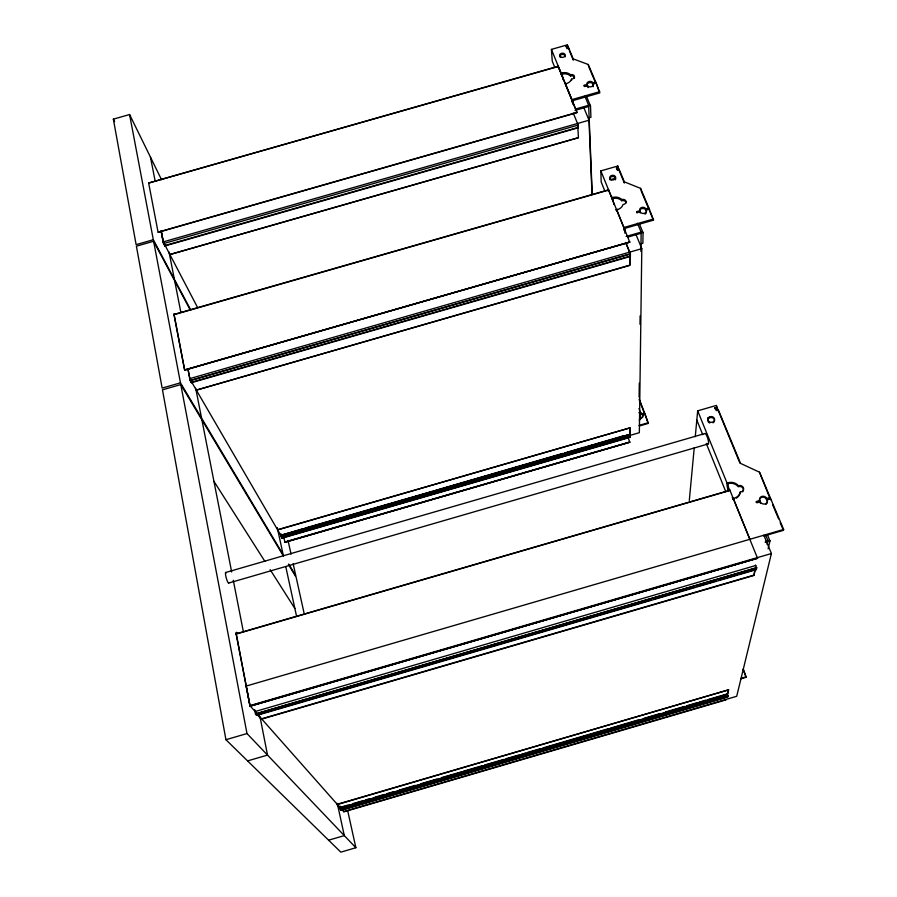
<?xml version="1.0" encoding="UTF-8"?>
<svg xmlns="http://www.w3.org/2000/svg" width="897" height="897" viewBox="0 0 897 897"><rect width="100%" height="100%" fill="white"/><g stroke="black" fill="none" stroke-linecap="round" stroke-linejoin="round"><path stroke-width="1.35" d="M630.232 435.606L630.311 437.265L282.028 538.189L281.254 536.72M625.758 242.493L630.389 253.952L630.389 256.441L191.397 382.705L190.186 380.463L187.865 368.566M728.375 490.379A6.503 1.312 72.7 0 1 729.923 490.255L757.528 558.259L250.095 706.264L236.203 633.473A6.201 1.088 74.9 0 1 236.774 632.744M617.484 170.396L616.474 167.974L619.255 169.611L624.357 181.856L640.604 188.37L648.935 208.115L645.874 209.001A3.218 2.579 -3 0 0 641.803 207.442A3.218 2.579 -3 0 0 639.774 210.75L636.735 211.625L636.724 212.768L640.189 211.748A3.218 2.59 -3 0 0 644.259 213.318A3.218 2.59 -3 0 0 646.288 209.999L646.277 211.154A3.218 2.579 -3 0 1 646.434 211.815M639.774 210.75L639.763 211.905A3.218 2.579 -3 0 1 641.792 208.597A3.218 2.579 -3 0 1 645.851 210.156L649.361 209.124L653.498 220.135L624.85 228.365L624.873 233.198M640.178 212.903L640.189 211.748M640.593 189.536L640.604 188.37M639.113 397.124L639.281 383.12M640.01 324.299L640.11 315.89M640.907 251.463L641.142 232.144L637.442 223.207M636.074 234.711L641.803 248.648L639.348 432.69L629.941 435.415M638.978 408.516L640.447 412.351L640.346 419.101A1.547 0.684 -20.4 0 1 639.202 420.11M639.337 223.79L643.037 232.715L642.891 243.21L640.996 243.749M639.269 399.176L644.741 413.45L644.73 414.145L642.342 414.84L642.353 414.134A2.5 2.186 0.2 0 0 639.83 412.642M645.851 210.156L645.874 209.001M639.314 425.997L648.273 423.406L645.066 414.302L642.678 414.986L642.667 415.692A2.5 2.186 0.3 0 1 642.532 417.363M648.935 208.115L648.912 209.27L641.108 190.769M645.066 414.302L648.273 423.406M649.338 210.268L649.361 209.124M728.05 490.054A8.992 1.828 72.7 0 1 726.985 482.934L728.061 482.62L728.016 483.875A8.992 1.839 72.7 0 0 729.115 489.74M742.649 491.825A3.655 3.229 9.8 0 0 738.579 486.566L738.736 485.658A3.666 3.229 9.8 0 1 743.557 488.159A3.666 3.229 9.8 0 1 740.339 491.982L740.07 493.025A9.138 8.073 9.4 0 1 736.347 498.138M740.238 491.982L740.227 492.117A9.149 8.084 9.3 0 1 734.385 498.16L733.264 498.373A8.992 1.828 72.7 0 1 732.535 499.203M617.528 210.391L617.596 209.438L616.631 209.707A7.983 1.424 75.3 0 1 616.564 210.75M689.311 500.369L694.233 447.749M695.265 436.671L697.675 410.837L716.456 405.399L717.051 408.101L714.965 408.707L715.088 407.72L717.174 407.115M715.335 408.774L715.088 407.72L716.333 410.714M715.694 408.864L715.458 407.787M716.053 408.987L715.817 407.877M717.286 409.727L717.409 408.74L716.165 408M717.544 409.963L717.409 408.74M739.868 463.043L717.667 408.987M718.295 411.095L718.273 409.806M571.546 80.461L571.568 79.127A3.005 2.276 -6.9 0 0 574.405 76.312A3.005 2.276 -6.9 0 0 570.582 74.709L569.281 73.879A7.501 5.696 -7.1 0 0 562.015 72.982L561.085 73.173A7.658 1.245 76.1 0 0 561.242 74.698M607.785 189.783A5.752 1.02 75.3 0 1 608.514 189.839L629.75 242.145L184.681 370.069L174.085 314.365A5.483 0.841 72.6 0 1 174.523 314.309M728.061 482.62L727.96 483.629A9.138 8.073 9.4 0 1 736.919 485.322L738.298 486.69M759.501 472.203L769.962 498.396L766.509 499.405A3.7 3.252 11.8 0 0 761.766 497.286A3.7 3.252 11.8 0 0 759.636 501.401L756.205 502.398L756.384 501.501L759.815 500.504A3.7 3.252 11.8 0 1 761.957 496.389A3.7 3.252 11.8 0 1 766.7 498.508L770.164 497.499L759.501 472.203L740.552 463.401L718.419 410.108M759.636 501.401L759.815 500.504M763.863 536.014L783.417 530.318L783.642 529.454L770.702 498.777L767.238 499.786A3.7 3.263 11.9 0 1 765.107 503.912A3.7 3.263 11.9 0 1 760.353 501.793L760.163 502.69A3.7 3.252 11.9 0 0 760.622 503.464M766.509 499.405L766.7 498.508M767.238 499.786L767.047 500.683A3.7 3.252 11.9 0 1 765.758 504.439M769.962 498.396L770.164 497.499M727.299 693.908L708.473 699.425M726.234 699.806L343.686 811.92M728.499 689.591L727.467 694.244L340.053 807.827L336.98 804.351L728.588 689.838L727.557 694.491L340.109 808.085L336.98 804.351M257.192 714.528L261.352 719.215L753.906 575.459L755.173 568.889M770.512 499.674L770.702 498.777M753.906 575.459L755.296 569.191M727.31 693.83L727.837 696.991L341.163 810.372L340.434 809.565L339.963 807.39L348.081 805.08M254.726 709.706L255.51 714.057L256.721 715.425L756.272 569.662L756.676 567.835L755.487 565.065M767.137 544.468L768 540.745L765.87 535.587M768.124 548.807L769.974 540.947L767.327 534.534M763.852 535.217L771.409 553.527L736.706 696.285L343.641 811.55L249.904 705.625L246.137 686.082L783.642 529.454M740.765 678.85L746.147 677.269L743.277 668.994M611.832 199.123A7.983 1.424 75.3 0 1 611.732 197.654L612.718 197.463A7.983 6.402 -4.3 0 1 620.5 198.573L621.901 199.526A3.196 2.556 -4 0 1 626.039 201.388A3.196 2.556 -4 0 1 623.067 204.494L622.967 204.594A7.983 6.402 -4.3 0 1 617.618 209.517L617.596 209.438M612.718 197.463L612.729 198.618A7.972 6.391 -4.3 0 1 620.511 199.739L621.913 200.681A3.196 2.556 -4 0 1 626.095 202.868M562.015 72.982L562.094 74.216A7.49 5.685 -7.1 0 1 569.348 75.113L570.649 75.942A2.994 2.276 -6.9 0 1 574.439 78.443M741.068 678.3L746.27 676.775M337.037 804.62L728.588 689.838M353.362 803.465L362.87 800.752M365.427 799.922L369.598 798.779M374.98 797.198L384.387 794.439M386.876 793.643L393.805 791.681M399.176 790.1L415.322 785.368M420.693 783.799L436.839 779.067M441.829 777.531L461.036 771.969M463.267 771.241L482.552 765.657M484.716 764.95L504.069 759.355M506.166 758.671L518.858 755.016M521.549 754.231L525.586 753.043M527.604 752.381L540.375 748.703M543.066 747.919L608.02 728.801M610.308 728.207L638.855 719.764M643.923 718.351L660.293 713.474M665.439 712.039L684.422 706.41M686.956 705.737L696.487 702.867M699.055 702.183L705.872 700.12M727.972 695.724L340.434 809.363L341.051 810.058L727.77 696.666M340.434 809.565L728.084 695.904M328.616 840.197L344.302 835.589L337.261 803.264M347.733 810.854L355.874 847.732L340.826 852.15L225.932 739.711L162.469 389.836L180.79 384.566L283.474 556.129M250.095 706.264L236.09 633.831L729.923 490.255M236.203 634.044L729.934 490.491L729.609 490.02A6.167 1.245 72.7 0 0 728.532 490.11M760.353 501.793L756.922 502.791L756.384 501.501M765.365 541.508L768 540.745A2.231 0.751 -20.5 0 1 769.974 540.947M765.208 542.337L767.81 541.575M249.904 705.625L771.409 553.527M250.028 705.928L757.528 558.259M250.005 706.163L757.55 558.136M255.017 711.568L755.734 565.491M255.51 714.057L756.676 567.835M651.424 599.79L256.576 715.01L255.522 713.833L756.53 567.655L756.182 569.225L740.059 573.934M654.104 599.005L672.907 593.522M675.598 592.738L694.401 587.255M697.081 586.47L715.884 580.987M718.575 580.202L737.379 574.708M257.125 714.203L261.285 718.901L753.783 575.168M225.932 739.711L246.989 733.555L355.874 847.732M247.594 760.903L267.519 755.083L260.085 717.14M638.911 412.788L640.447 412.351M642.353 414.134L644.741 413.45M277.61 529.712L629.885 427.903L629.885 434.552L280.985 535.644L191.072 381.046M277.655 529.925L629.885 427.903M639.113 425.369L648.296 422.711M282.252 534.791L302.379 528.961M305.002 528.086L342.62 517.3M345.255 516.425L432.489 491.264M435.18 490.48L562.598 453.456M565.289 452.783L584.07 447.233M586.761 446.56L624.312 435.572M280.94 535.431L629.806 434.35L629.806 427.701M280.985 535.531L629.806 434.462M630.232 436.962L281.927 537.886L281.053 533.861M707.666 417.879L711.534 416.757M284.82 541.99L629.739 442.019M283.631 536.541L284.921 542.281L629.806 442.221L627.799 436.817M284.921 542.281L629.806 442.221M225.629 572.51L705.188 433.453M228.735 583.039L708.159 443.948M623.897 230.181L623.875 227.513L653.521 218.991M626.14 236.449L641.142 232.144A1.962 1.065 -23.7 0 1 643.037 232.715M627.911 237.055L641.131 233.265M629.75 242.145L184.681 370.069M629.75 241.966L184.591 369.923L173.94 314.443L608.514 189.839M189.772 378.646L641.803 248.648M277.251 527.548L283.16 554.694L180.465 382.828L162.144 388.098L136.4 246.182L153.611 241.271L190.411 310.295M187.989 369.172L190.142 380.552L630.299 253.896L625.77 242.706M190.142 380.552L630.389 253.952M191.252 382.301L630.299 256.037M629.761 256.172L629.761 265.164L196.275 390.15L629.851 265.4L629.851 256.396M595.709 82.031L592.827 82.849A3.016 2.299 -6.2 0 0 589.049 81.515A3.016 2.299 -6.2 0 0 587.075 84.497L587.131 85.731L584.272 86.538L584.216 85.305L587.075 84.497A3.016 2.299 -6.2 0 1 589.867 82.614A3.016 2.299 -6.2 0 1 592.872 84.083L595.754 83.264L595.709 82.031L588.32 64.517L573.239 58.899L568.698 48.023L566.13 46.588L567.027 48.752M573.048 104.489L572.835 100.599L599.813 92.896L596.09 82.916L593.197 83.746A3.016 2.299 -6.2 0 1 591.235 86.717A3.016 2.299 -6.2 0 1 587.445 85.383L584.586 86.202L584.216 85.305M571.994 102.191L571.849 99.645L599.779 91.662M575.885 108.941L588.645 105.297A1.85 1.166 -25.7 0 1 590.495 105.981L590.932 117.272L589.15 117.787M574.988 110.409L588.69 106.496M557.766 66.782A5.236 0.841 76.1 0 1 558.102 66.344L576.984 112.428L158.074 232.155L148.644 183.01L558.237 66.243L577.074 112.641L158.164 232.323M190.769 310.07L153.32 239.734L136.12 244.646L113.358 119.144L129.583 114.536L161.538 179.725M161.157 231.146L163.243 241.898L589.004 120.22L583.925 107.864M577.556 123.472L578.206 125.064L163.568 243.592L161.135 230.764M164.689 245.587L578.251 127.363L578.128 125.042L573.261 113.011M161.258 231.381L163.568 243.592L164.824 245.98L578.341 127.755L578.206 125.064M578.442 137.69L169.724 254.58L578.442 137.69L577.78 126.376M604.836 190.994L601.181 181.956L600.844 170.89L617.786 166.035L618.526 169.937M616.474 167.974L618.358 167.436M616.497 169.152L618.369 168.614M610.263 179.736L615.342 178.279M174.052 314.679L608.547 190.086M554.839 67.522L552.26 61.153L551.42 49.402L567.397 44.85L567.868 48.371M566.13 46.588L567.913 46.083M558.27 66.501L148.79 183.033A5.259 0.729 71.9 0 1 149.261 183.246M738.444 485.782L737.065 484.414A9.149 8.084 9.3 0 0 728.095 482.721M568.698 48.023L568.877 49.492L568.227 47.44M213.923 481.297L264.895 561.387M270.143 569.629L294.878 608.502M288.8 564.135L295.853 575.93L293.151 563.675M288.408 564.381L296.167 577.332L304.005 612.842M163.299 241.91L197.665 307.682M113.358 119.144L114.625 121.644M588.892 67.006L595.754 83.264M599.286 91.651L596.09 82.916M649.854 211.501L653.498 220.135M772.665 504.787L778.574 518.825M780.188 522.659L783.417 530.318M636.735 211.625L637.15 212.623M569.371 50.681L573.295 60.133L573.239 58.899M619.379 171.035L624.357 183.01L624.357 181.856M586.324 95.923L590.495 105.981M584.9 96.259L588.645 105.297L592.233 194.503M551.42 49.402L561.085 73.173M571.849 99.645L565.435 83.87L566.343 83.612A7.501 5.696 -7.1 0 0 571.467 79.228M600.844 170.89L611.732 197.654M616.631 209.707L623.875 227.513M734.239 499.057L734.071 498.766A8.992 1.839 72.7 0 1 732.244 497.431M697.675 410.837L726.985 482.934M733.264 498.373L749.892 539.288M696.812 420.043L702.743 434.697M706.264 443.421L725.774 491.634M577.87 126.578L578.341 127.755M755.577 567.936L756.272 569.662M743.153 669.487L746.147 677.269M639.258 399.883L644.225 412.844M629.683 434.126L630.311 435.695L281.243 536.843L280.862 535.083M288.038 540.532L291.043 554.144M281.68 536.574L282.028 538.189M340.221 806.246L341.051 810.058M340.725 808.388L341.163 810.372M285.818 566.882L296.358 615.32M150.472 157.154L155.215 181.385M169.04 252.023L174.377 279.281M174.668 280.772L180.79 312.055M195.714 388.266L201.556 418.125M201.892 419.818L231.673 571.994M233.287 580.247L243.244 631.096M164.375 243.973L164.824 245.98M190.994 380.631L191.397 382.705M129.583 114.536L153.32 239.734M153.611 241.271L180.465 382.828M180.79 384.566L246.989 733.555M561.982 72.915L562.139 74.44A7.658 1.245 76.1 0 0 563.35 80.046M612.685 197.385L612.786 198.842A7.983 1.435 75.3 0 0 613.974 204.572M568.025 47.272L568.093 48.528M567.397 44.85L567.633 48.236M570.335 74.81L570.414 76.043M568.406 47.619L568.642 49.066M589.004 120.22L591.998 194.144M587.445 85.383L587.501 86.617M588.32 64.517L588.365 65.761M592.827 82.849L592.872 84.083M593.197 83.746L593.242 84.98A3.016 2.299 -6.1 0 1 593.04 86.74M616.8 168.019L616.822 169.197M617.786 166.035L618.022 169.611M617.73 168.288L617.741 169.477M617.428 168.176L617.45 169.354M617.125 168.087L617.136 169.264M619.109 169.376L619.121 170.553M618.93 169.152L618.941 170.34M618.739 168.95L618.751 170.127M621.655 199.627L621.666 200.793M148.644 183.01A5.55 0.774 71.9 0 1 149.44 183.369M557.654 66.983A5.517 0.886 76.1 0 1 558.237 66.243M559.661 56.758A2.803 2.108 -7.3 0 1 562.722 54.414A2.803 2.108 -7.3 0 1 565.166 56.859M588.331 87.581A3.016 2.299 -6.1 0 1 587.827 87.144M173.94 314.443A5.786 0.886 72.6 0 1 174.702 314.342M607.706 190.736A5.752 1.02 75.3 0 1 607.718 190.186M609.859 179.624A2.983 2.366 -4.7 0 1 612.931 176.451A2.983 2.366 -4.7 0 1 615.342 179.815M646.378 212.488A3.218 2.579 -3 0 1 646.098 213.127M645.627 213.699A3.218 2.579 -3 0 1 644.999 214.148M616.418 210.582A7.983 1.435 75.3 0 1 615.835 209.606M642.678 414.986A2.5 2.186 0.2 0 1 639.808 417.823M641.68 418.204A2.5 2.186 0.3 0 1 641.086 418.451M639.819 413.349A2.5 2.186 0.2 0 1 642.342 414.84M228.881 582.669A5.505 0.953 74.4 0 1 226.201 577.803A5.505 0.953 74.4 0 1 226.235 572.869M704.941 433.599A5.472 1.088 73.2 0 1 707.856 438.846A5.472 1.088 73.2 0 1 707.8 443.723M236.09 633.831A6.548 1.155 74.9 0 1 236.976 632.699M708.417 422.016A3.341 2.893 5.1 0 1 709.258 418.002A3.341 2.893 5.1 0 1 713.9 418.832A3.341 2.893 5.1 0 1 713.059 422.846M709.729 423.014A3.341 2.893 5.1 0 1 709 422.588M561.062 57.229A2.803 2.108 -7.3 0 0 565.166 55.065A2.803 2.108 -7.3 0 0 560.894 53.573A2.803 2.108 -7.3 0 0 561.062 57.229M611.317 179.792A2.983 2.366 -4.7 0 0 615.645 177.438A2.983 2.366 -4.7 0 0 611.048 175.711A2.983 2.366 -4.7 0 0 611.317 179.792M709.112 421.624A3.341 2.893 5 0 0 714.55 420.043A3.341 2.893 5 0 0 710.132 416.701A3.341 2.893 5 0 0 709.112 421.624"/></g></svg>
